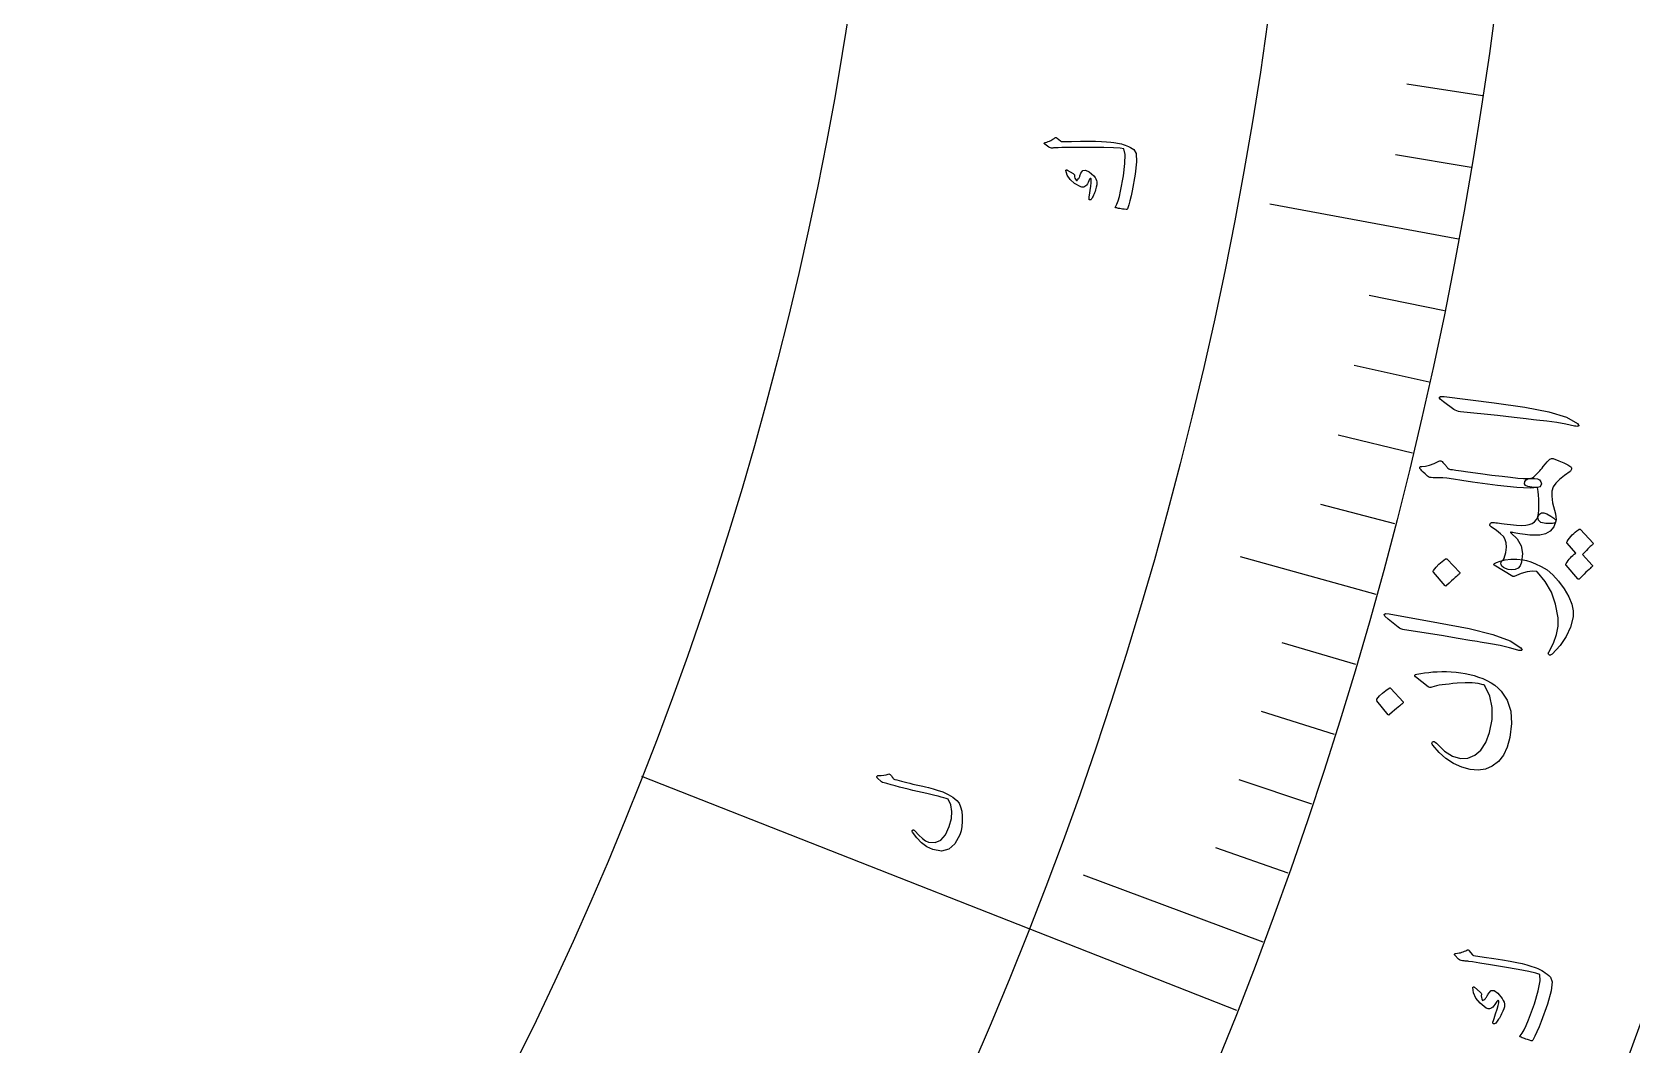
# Model space of a CAD drawing. Header units: millimetres. Extents: x -59 to 59, y -59 to 86.
# Drawn here: x 30.32 to 48.03, y -17.53 to -6.32 of the extents above; entities that cross this region are included whole.
import ezdxf

# ---------------------------------------------------------------- set-up
doc = ezdxf.new("R2010")
doc.units = ezdxf.units.MM
for name, color, linetype in [('CUT_OUTER', 1, 'Continuous'), ('ENGRAVE', 7, 'Continuous'), ('ENGRAVE_FINE', 8, 'Continuous'), ('TEXT', 5, 'Continuous')]:
    doc.layers.add(name, color=color, linetype=linetype)

msp = doc.modelspace()

# ---------------------------------------------------------------- linework, layer by layer
at = {"layer": 'CUT_OUTER'}
msp.add_arc((0, -0.0003), 58.9997, 179.811218, 0.16335, dxfattribs=at)
at = {"layer": 'ENGRAVE'}
for points in [[(46.107, -8.6154), (44.0191, -8.2253)], [(45.1959, -12.5464), (43.695, -12.1297)], [(43.6562, -17.1528), (37.0666, -14.5637)], [(43.9462, -16.3954), (41.9562, -15.653)]]:
    msp.add_lwpolyline(points, dxfattribs=at)
for radius in [57.82, 57.82, 56.2713, 53.395, 53.395, 51.1235, 46.905, 46.905, 44.427, 39.825, 39.825]:
    msp.add_circle((0, 0), radius, dxfattribs=at)
at = {"layer": 'ENGRAVE_FINE'}
for points in [[(46.3757, -7.0267), (45.5357, -6.8994)], [(46.2482, -7.822), (45.4105, -7.6803)], [(45.9521, -9.4067), (45.1197, -9.2363)], [(45.7835, -10.1957), (44.9542, -10.011)], [(45.6012, -10.9822), (44.7752, -10.7832)], [(45.4053, -11.7658), (44.5829, -11.5527)], [(44.9729, -13.3237), (44.1583, -13.0824)], [(44.7363, -14.0975), (43.926, -13.8421)], [(44.4864, -14.8675), (43.6806, -14.5982)], [(44.223, -15.6336), (43.4219, -15.3504)]]:
    msp.add_lwpolyline(points, dxfattribs=at)
at = {"layer": 'TEXT'}
for points in [[(41.5375, -7.5441), (41.5528, -7.5394), (41.5675, -7.5342), (41.5815, -7.5286), (41.5948, -7.5225), (41.6075, -7.5159), (41.6195, -7.5087), (41.6309, -7.5008), (41.6416, -7.4924), (41.6473, -7.4894), (41.6533, -7.4892), (41.6597, -7.4916), (41.6665, -7.4969), (41.7016, -7.5272), (41.7055, -7.5302), (41.7088, -7.5325), (41.7116, -7.534), (41.7138, -7.5347), (41.824, -7.5326), (41.9234, -7.5313), (42.0121, -7.5309), (42.09, -7.5313), (42.1572, -7.5327), (42.2134, -7.5352), (42.2586, -7.5387), (42.2929, -7.5433), (42.3572, -7.5548), (42.3774, -7.5596), (42.3974, -7.5653), (42.4174, -7.5721), (42.4373, -7.5799), (42.4571, -7.5888), (42.4767, -7.5988), (42.4962, -7.6101), (42.5156, -7.6224), (42.5396, -7.6677), (42.5447, -7.759), (42.5309, -7.8962), (42.4976, -8.0793), (42.4848, -8.136), (42.4714, -8.1882), (42.4574, -8.2358), (42.4429, -8.2789), (42.4404, -8.2826), (42.4373, -8.285), (42.4336, -8.286), (42.4293, -8.2858), (42.4091, -8.2831), (42.3907, -8.2805), (42.3741, -8.278), (42.3594, -8.2755), (42.3464, -8.2732), (42.3349, -8.2709), (42.3249, -8.2687), (42.3164, -8.2665), (42.3117, -8.2649), (42.3093, -8.2627), (42.3093, -8.2597), (42.3116, -8.256), (42.3268, -8.2272), (42.3413, -8.189), (42.3549, -8.1414), (42.3678, -8.0846), (42.4, -7.9135), (42.4167, -7.7781), (42.4181, -7.6785), (42.4047, -7.6148), (42.3647, -7.6077), (42.2907, -7.6027), (42.1827, -7.5999), (42.0406, -7.5991), (41.8982, -7.5993), (41.7904, -7.5997), (41.7172, -7.6005), (41.6786, -7.6017), (41.668, -7.6024), (41.6581, -7.603), (41.6488, -7.6035), (41.6403, -7.604), (41.6325, -7.6045), (41.6255, -7.605), (41.6194, -7.6055), (41.6142, -7.6059), (41.6029, -7.6062), (41.5924, -7.6046), (41.5828, -7.6012), (41.574, -7.5959), (41.5287, -7.5624), (41.5257, -7.5598), (41.5239, -7.5572), (41.5233, -7.5547), (41.5238, -7.5522), (41.5261, -7.5495), (41.5291, -7.5472), (41.5329, -7.5454), (41.5375, -7.5441)], [(41.762, -7.8537), (41.7628, -7.8514), (41.7642, -7.8495), (41.7661, -7.848), (41.7687, -7.847), (41.7709, -7.8469), (41.7731, -7.8471), (41.7754, -7.8477), (41.7779, -7.8487), (41.8422, -7.8889), (41.8486, -7.8936), (41.8533, -7.8981), (41.8564, -7.9024), (41.8578, -7.9067), (41.8594, -7.9238), (41.8629, -7.9388), (41.8683, -7.9517), (41.8757, -7.9624), (41.8801, -7.9651), (41.8856, -7.9637), (41.8923, -7.958), (41.9001, -7.9482), (41.904, -7.9415), (41.9078, -7.9344), (41.9115, -7.9271), (41.915, -7.9195), (41.9185, -7.9115), (41.9218, -7.9031), (41.9251, -7.8943), (41.9283, -7.885), (41.9483, -7.8546), (41.9787, -7.8494), (42.0194, -7.8693), (42.0705, -7.9144), (42.085, -7.9318), (42.0957, -7.9482), (42.1027, -7.9635), (42.106, -7.9779), (42.1063, -7.9929), (42.1037, -8.0132), (42.0982, -8.0387), (42.0899, -8.0694), (42.0853, -8.085), (42.0804, -8.0996), (42.0751, -8.1134), (42.0695, -8.1263), (42.0638, -8.1383), (42.0582, -8.1494), (42.0528, -8.1598), (42.0476, -8.1693), (42.0428, -8.1749), (42.038, -8.1786), (42.0329, -8.1804), (42.0278, -8.1804), (42.0228, -8.1785), (42.0196, -8.1754), (42.0182, -8.1709), (42.0185, -8.165), (42.0208, -8.1467), (42.0238, -8.1259), (42.0273, -8.1027), (42.0315, -8.0771), (42.0392, -8.0293), (42.0434, -7.9916), (42.0441, -7.9641), (42.0414, -7.9467), (42.0402, -7.9443), (42.0384, -7.9428), (42.0359, -7.9421), (42.0327, -7.9424), (42.0306, -7.9432), (42.0285, -7.945), (42.0264, -7.9478), (42.0242, -7.9516), (42.0079, -7.9876), (42.0003, -8.0025), (41.9918, -8.0148), (41.9825, -8.0247), (41.9723, -8.032), (41.9609, -8.0376), (41.9497, -8.0401), (41.9388, -8.0395), (41.9282, -8.0357), (41.8588, -7.9978), (41.808, -7.9549), (41.7757, -7.9069), (41.762, -7.8537)], [(45.941, -10.4153), (45.9048, -10.3854), (45.8942, -10.3656), (45.9092, -10.3558), (45.9497, -10.356), (46.5023, -10.4278), (46.8414, -10.4722), (47.1084, -10.5248), (47.3033, -10.586), (47.426, -10.656), (47.4351, -10.6658), (47.4395, -10.6736), (47.439, -10.6795), (47.4338, -10.6835), (47.4264, -10.6859), (47.4173, -10.6868), (47.4066, -10.6861), (47.3942, -10.6839), (47.2985, -10.6624), (47.196, -10.6439), (47.0867, -10.6286), (46.9706, -10.6163), (46.9404, -10.6125), (46.8587, -10.6031), (46.7254, -10.5881), (46.5405, -10.5673), (46.1299, -10.5243), (46.1084, -10.5205), (46.089, -10.5149), (46.0718, -10.5076), (46.0568, -10.4985)], [(46.2109, -11.1889), (46.3529, -11.2087), (46.4793, -11.2256), (46.5902, -11.2395), (46.6854, -11.2504), (46.7648, -11.2583), (46.8284, -11.2633), (46.8761, -11.2653), (46.908, -11.2644), (46.9493, -11.2618), (46.9819, -11.267), (47.0055, -11.2799), (47.0203, -11.3007), (47.0259, -11.3232), (47.0216, -11.3413), (47.0077, -11.3551), (46.984, -11.3644), (46.9008, -11.3707), (46.7532, -11.3626), (46.5411, -11.3402), (46.2647, -11.3032), (46.1463, -11.2851), (46.0516, -11.2712), (45.9806, -11.2617), (45.9334, -11.2566), (45.8264, -11.2555), (45.8077, -11.2542), (45.7913, -11.2509), (45.7772, -11.2455), (45.7653, -11.2382), (45.7382, -11.212), (45.7172, -11.1917), (45.7024, -11.1771), (45.6938, -11.1683), (45.682, -11.1518), (45.6792, -11.1397), (45.6856, -11.1322), (45.701, -11.1291), (45.7432, -11.127), (45.7891, -11.1169), (45.8386, -11.0989), (45.8918, -11.0728), (45.9022, -11.0682), (45.9118, -11.0674), (45.9204, -11.0703), (45.9281, -11.077), (45.937, -11.0869), (45.9453, -11.0963), (45.953, -11.1051), (45.9601, -11.1133), (45.9666, -11.121), (45.9725, -11.128), (45.9779, -11.1345), (45.9826, -11.1405), (45.991, -11.1494), (45.9998, -11.1561), (46.0092, -11.1607), (46.0191, -11.1631), (46.0414, -11.1655), (46.0808, -11.1706), (46.1373, -11.1784), (46.2109, -11.1889)], [(46.8403, -11.3227), (46.8444, -11.2963), (46.8559, -11.2775), (46.8749, -11.2663), (46.9013, -11.2628), (46.9143, -11.2614), (46.9281, -11.2558), (46.9425, -11.246), (46.9576, -11.232), (46.966, -11.2229), (46.9753, -11.2129), (46.9856, -11.2019), (46.9968, -11.19), (47.0086, -11.1771), (47.0209, -11.1631), (47.0336, -11.148), (47.0467, -11.1318), (47.0711, -11.1017), (47.0913, -11.0782), (47.1074, -11.0612), (47.1192, -11.0509), (47.1291, -11.0443), (47.1385, -11.0408), (47.1474, -11.0404), (47.156, -11.0431), (47.2197, -11.0678), (47.2738, -11.0912), (47.3183, -11.1132), (47.3533, -11.1339), (47.3574, -11.1381), (47.3598, -11.1437), (47.3603, -11.1505), (47.3591, -11.1588), (47.3563, -11.1688), (47.3531, -11.1767), (47.3496, -11.1825), (47.3457, -11.1861), (47.2807, -11.23), (47.2278, -11.2732), (47.187, -11.3156), (47.1582, -11.3573), (47.1431, -11.4029), (47.1401, -11.4608), (47.1492, -11.5311), (47.1703, -11.6138), (47.1808, -11.6538), (47.187, -11.6879), (47.1888, -11.7158), (47.1863, -11.7377), (47.1819, -11.7475), (47.1744, -11.7548), (47.1638, -11.7595), (47.15, -11.7616), (47.0739, -11.7617), (47.0217, -11.7495), (46.9932, -11.7251), (46.9885, -11.6885), (46.9932, -11.6517), (46.9965, -11.6137), (46.9983, -11.5745), (46.9986, -11.534), (46.9973, -11.4925), (46.9942, -11.4499), (46.9892, -11.4063), (46.9824, -11.3617), (46.9199, -11.3603), (46.8754, -11.3533), (46.8489, -11.3408), (46.8403, -11.3227)], [(46.4578, -11.7653), (46.4641, -11.7566), (46.4731, -11.7512), (46.4847, -11.749), (46.499, -11.7502), (46.5089, -11.7513), (46.5226, -11.7529), (46.54, -11.7551), (46.5613, -11.7578), (46.5863, -11.761), (46.6148, -11.7646), (46.6468, -11.7687), (46.6824, -11.7732), (46.7505, -11.781), (46.8082, -11.7839), (46.8554, -11.7817), (46.8923, -11.7746), (46.9228, -11.7622), (46.949, -11.7437), (46.9709, -11.7191), (46.9885, -11.6885), (47.0063, -11.6602), (47.0284, -11.6451), (47.0549, -11.643), (47.0857, -11.654), (47.1324, -11.6796), (47.1649, -11.7018), (47.183, -11.7204), (47.1868, -11.7355), (47.1624, -11.7984), (47.1244, -11.8452), (47.0729, -11.8759), (47.0078, -11.8905), (46.9883, -11.8914), (46.9675, -11.8918), (46.9456, -11.8917), (46.9224, -11.8912), (46.898, -11.8899), (46.8722, -11.8875), (46.8451, -11.8841), (46.8167, -11.8796), (46.7891, -11.8749), (46.7646, -11.8708), (46.7431, -11.8673), (46.7247, -11.8645), (46.7097, -11.8622), (46.6983, -11.8604), (46.6906, -11.8591), (46.6866, -11.8583), (46.6847, -11.8579), (46.6834, -11.8581), (46.6828, -11.8586), (46.6827, -11.8596), (46.6834, -11.8611), (46.685, -11.8631), (46.6875, -11.8657), (46.6909, -11.8687), (46.7588, -11.9332), (46.8008, -12.0085), (46.8167, -12.0945), (46.8067, -12.1913), (46.7919, -12.2297), (46.7681, -12.2563), (46.7353, -12.2712), (46.6937, -12.2743), (46.658, -12.2693), (46.6287, -12.2608), (46.606, -12.2487), (46.5898, -12.233), (46.58, -12.2164), (46.5764, -12.2014), (46.5792, -12.1881), (46.5882, -12.1764), (46.5989, -12.1671), (46.6069, -12.1585), (46.6125, -12.1508), (46.6155, -12.1438), (46.6341, -12.081), (46.6416, -12.0249), (46.6379, -11.9756), (46.6231, -11.9331), (46.6052, -11.906), (46.5738, -11.8745), (46.5288, -11.8387), (46.4704, -11.7987), (46.4612, -11.7919), (46.456, -11.784), (46.4549, -11.7752), (46.4578, -11.7653)], [(47.3097, -11.981), (47.3076, -11.9776), (47.307, -11.9733), (47.3077, -11.9681), (47.3098, -11.9622), (47.3234, -11.9423), (47.3377, -11.9234), (47.3526, -11.9053), (47.3681, -11.8882), (47.3845, -11.8718), (47.4018, -11.8561), (47.4202, -11.8411), (47.4395, -11.8267), (47.4449, -11.8244), (47.4501, -11.824), (47.4551, -11.8257), (47.4599, -11.8294), (47.6, -11.9784), (47.6014, -11.9819), (47.6003, -11.9863), (47.5967, -11.9914), (47.5905, -11.9975), (47.5852, -12.0013), (47.5777, -12.0079), (47.5678, -12.0171), (47.5557, -12.0291), (47.5411, -12.0438), (47.5238, -12.0614), (47.5039, -12.0819), (47.4814, -12.1053), (47.5891, -12.2233), (47.5921, -12.2282), (47.5918, -12.2335), (47.5881, -12.2391), (47.5812, -12.2451), (47.5752, -12.2502), (47.5661, -12.2585), (47.5538, -12.2697), (47.5384, -12.2841), (47.5198, -12.3018), (47.4979, -12.323), (47.4727, -12.3479), (47.4442, -12.3764), (47.44, -12.379), (47.4364, -12.3797), (47.4332, -12.3784), (47.4305, -12.3752), (47.2988, -12.2246), (47.2968, -12.2211), (47.2961, -12.2168), (47.2969, -12.2116), (47.299, -12.2056), (47.3098, -12.1886), (47.3213, -12.1723), (47.3337, -12.1568), (47.3469, -12.1421), (47.3608, -12.1282), (47.3752, -12.115), (47.3902, -12.1025), (47.4057, -12.0907)], [(45.8312, -12.3012), (45.8292, -12.2978), (45.8286, -12.2936), (45.8293, -12.2886), (45.8315, -12.2828), (45.8599, -12.2455), (45.8915, -12.2117), (45.9262, -12.1812), (45.9641, -12.1542), (45.9694, -12.1519), (45.9742, -12.1516), (45.9785, -12.1532), (45.9822, -12.1566), (46.1216, -12.3025), (46.1245, -12.3074), (46.1242, -12.3125), (46.1205, -12.3179), (46.1136, -12.3236), (46.1076, -12.3285), (46.0985, -12.3364), (46.0862, -12.3472), (46.0708, -12.3609), (46.0522, -12.3778), (46.0303, -12.3981), (46.0051, -12.4219), (45.9766, -12.4492), (45.9722, -12.4526), (45.9683, -12.4539), (45.965, -12.453), (45.9623, -12.4499)], [(47.1447, -13.2063), (47.1382, -13.212), (47.132, -13.2159), (47.126, -13.2181), (47.1201, -13.2185), (47.1156, -13.2177), (47.1115, -13.2155), (47.1078, -13.212), (47.1045, -13.207), (47.103, -13.2024), (47.1032, -13.1971), (47.105, -13.191), (47.1085, -13.1843), (47.1601, -13.0872), (47.1943, -12.9915), (47.2112, -12.8973), (47.2108, -12.8047), (47.1837, -12.6546), (47.1364, -12.5204), (47.0691, -12.4024), (46.9818, -12.3005), (46.98, -12.299), (46.9785, -12.2976), (46.9772, -12.2964), (46.9761, -12.2955), (46.9752, -12.2947), (46.9741, -12.2941), (46.9731, -12.2936), (46.972, -12.2933), (46.9261, -12.2887), (46.8694, -12.2964), (46.8018, -12.3161), (46.7235, -12.3479), (46.7189, -12.3486), (46.7151, -12.3486), (46.712, -12.348), (46.7098, -12.3466), (46.5031, -12.2242), (46.4966, -12.2151), (46.5054, -12.2044), (46.5295, -12.1922), (46.569, -12.1784), (46.627, -12.1639), (46.6888, -12.1565), (46.7543, -12.1561), (46.8235, -12.1627), (46.8616, -12.1704), (46.9077, -12.1852), (46.962, -12.2071), (47.0244, -12.2362), (47.0892, -12.2759), (47.1531, -12.3306), (47.2159, -12.4002), (47.2776, -12.4849), (47.3291, -12.5724), (47.3629, -12.6533), (47.3791, -12.7276), (47.3776, -12.7951), (47.3493, -12.9076), (47.301, -13.0137), (47.2328, -13.1133), (47.1447, -13.2063)], [(45.3289, -12.8195), (45.2944, -12.7878), (45.2848, -12.7674), (45.3003, -12.7584), (45.3408, -12.7608), (45.8889, -12.8615), (46.2251, -12.9237), (46.489, -12.9903), (46.6804, -13.0616), (46.7992, -13.138), (46.8078, -13.1483), (46.8117, -13.1564), (46.811, -13.1622), (46.8055, -13.1659), (46.798, -13.1679), (46.789, -13.1683), (46.7783, -13.1671), (46.766, -13.1642), (46.6716, -13.1377), (46.5702, -13.1138), (46.4619, -13.0928), (46.3466, -13.0744), (46.3166, -13.069), (46.2355, -13.0554), (46.1031, -13.0333), (45.9196, -13.0029), (45.5119, -12.9382), (45.4906, -12.9333), (45.4715, -12.9268), (45.4548, -12.9185), (45.4402, -12.9086)], [(45.6484, -13.428), (45.6904, -13.4208), (45.7338, -13.4146), (45.7787, -13.4093), (45.8251, -13.4051), (45.8731, -13.4022), (45.923, -13.401), (45.9748, -13.4014), (46.0284, -13.4036), (46.0813, -13.4074), (46.1331, -13.4135), (46.1838, -13.4219), (46.2334, -13.4326), (46.282, -13.4457), (46.3298, -13.4612), (46.3767, -13.4791), (46.4227, -13.4995), (46.4699, -13.5247), (46.5122, -13.5527), (46.5495, -13.5835), (46.5819, -13.617), (46.6482, -13.7183), (46.6864, -13.8376), (46.6962, -13.9747), (46.6775, -14.1296), (46.6478, -14.2367), (46.6053, -14.3255), (46.5503, -14.396), (46.4827, -14.4481), (46.4068, -14.4794), (46.3255, -14.4918), (46.2388, -14.4854), (46.1467, -14.4603), (46.0541, -14.4178), (45.9696, -14.3627), (45.8931, -14.2952), (45.8246, -14.2152), (45.8175, -14.2037), (45.8146, -14.1939), (45.816, -14.1856), (45.8216, -14.1789), (45.8306, -14.1739), (45.8406, -14.1748), (45.8519, -14.1817), (45.8642, -14.1945), (45.9548, -14.2811), (46.0433, -14.3376), (46.1295, -14.3639), (46.2137, -14.3598), (46.29, -14.3279), (46.3554, -14.2695), (46.4098, -14.1848), (46.4531, -14.0735), (46.4812, -13.9318), (46.4818, -13.7984), (46.4552, -13.6734), (46.4012, -13.5571), (46.3989, -13.5543), (46.3951, -13.5517), (46.3898, -13.5493), (46.3829, -13.547), (46.3275, -13.5342), (46.2607, -13.5272), (46.1824, -13.526), (46.0928, -13.5304), (46.0471, -13.5344), (46.0045, -13.5386), (45.9649, -13.5431), (45.9283, -13.5478), (45.8948, -13.553), (45.8645, -13.5589), (45.8374, -13.5654), (45.8136, -13.5725), (45.8013, -13.5756), (45.7906, -13.5762), (45.7815, -13.5744), (45.7741, -13.5702), (45.6324, -13.4582), (45.6248, -13.4494), (45.625, -13.4414), (45.6328, -13.4343), (45.6484, -13.428)], [(45.2049, -13.7255), (45.203, -13.7221), (45.2025, -13.7178), (45.2034, -13.7129), (45.2057, -13.7072), (45.2353, -13.6711), (45.2679, -13.6385), (45.3036, -13.6093), (45.3423, -13.5836), (45.3477, -13.5816), (45.3524, -13.5815), (45.3567, -13.5832), (45.3603, -13.5867), (45.495, -13.7366), (45.4978, -13.7415), (45.4973, -13.7466), (45.4935, -13.7519), (45.4864, -13.7573), (45.4802, -13.762), (45.4708, -13.7695), (45.4582, -13.7799), (45.4424, -13.793), (45.4233, -13.8092), (45.4008, -13.8287), (45.3749, -13.8515), (45.3456, -13.8777), (45.341, -13.881), (45.3371, -13.8821), (45.3339, -13.8811), (45.3313, -13.878)], [(39.6748, -14.5761), (39.6717, -14.5726), (39.67, -14.5688), (39.6696, -14.5648), (39.6705, -14.5606), (39.6727, -14.5569), (39.676, -14.5543), (39.6806, -14.5528), (39.6863, -14.5525), (39.7192, -14.5515), (39.7484, -14.5484), (39.7741, -14.543), (39.7961, -14.5354), (39.8037, -14.5336), (39.8111, -14.535), (39.8185, -14.5397), (39.8257, -14.5476), (39.8289, -14.5522), (39.832, -14.5566), (39.835, -14.5607), (39.8379, -14.5647), (39.8406, -14.5684), (39.8431, -14.5718), (39.8453, -14.575), (39.8472, -14.5779), (39.8509, -14.5829), (39.8558, -14.5873), (39.862, -14.5912), (39.8695, -14.5945), (39.8917, -14.6009), (39.916, -14.6076), (39.9424, -14.6145), (39.9709, -14.6217), (40.0016, -14.6293), (40.0343, -14.6372), (40.069, -14.6455), (40.1059, -14.6542), (40.1428, -14.6624), (40.1775, -14.6703), (40.2098, -14.678), (40.2398, -14.6855), (40.2676, -14.6927), (40.2934, -14.6995), (40.317, -14.7061), (40.3385, -14.7123), (40.4013, -14.7333), (40.4584, -14.7599), (40.5097, -14.792), (40.5552, -14.8298), (40.5793, -14.8592), (40.5974, -14.8976), (40.6094, -14.9451), (40.6155, -15.0017), (40.6159, -15.0609), (40.6116, -15.1148), (40.6026, -15.1634), (40.589, -15.2067), (40.5346, -15.3074), (40.4661, -15.3682), (40.3838, -15.3892), (40.2878, -15.3705), (40.2227, -15.3394), (40.1637, -15.2968), (40.1106, -15.2426), (40.0634, -15.177), (40.061, -15.1724), (40.06, -15.1682), (40.0605, -15.1644), (40.0624, -15.161), (40.0653, -15.1576), (40.0684, -15.1554), (40.0716, -15.1543), (40.0749, -15.1543), (40.0794, -15.1552), (40.0835, -15.1569), (40.0871, -15.1595), (40.0901, -15.1629), (40.135, -15.2125), (40.175, -15.2502), (40.21, -15.2759), (40.2402, -15.2895), (40.3146, -15.294), (40.3782, -15.2665), (40.4308, -15.2071), (40.4722, -15.1157), (40.4946, -15.0278), (40.5, -14.9481), (40.4886, -14.8766), (40.4604, -14.8136), (40.4382, -14.8066), (40.412, -14.7989), (40.3819, -14.7906), (40.3479, -14.7816), (40.3099, -14.7721), (40.2677, -14.762), (40.2214, -14.7513), (40.1709, -14.7401), (40.119, -14.7279), (40.0681, -14.7157), (40.018, -14.7035), (39.9689, -14.6912), (39.9206, -14.6788), (39.8733, -14.6663), (39.827, -14.6535), (39.7817, -14.6406), (39.7373, -14.6299), (39.7326, -14.6278), (39.7283, -14.6255), (39.7245, -14.6228), (39.7212, -14.6197)], [(46.0799, -16.5212), (46.0974, -16.5189), (46.1143, -16.5159), (46.1305, -16.5124), (46.146, -16.5082), (46.161, -16.5033), (46.1753, -16.4976), (46.1891, -16.4911), (46.2022, -16.4838), (46.2089, -16.4816), (46.2155, -16.4824), (46.222, -16.4863), (46.2284, -16.4932), (46.2611, -16.5324), (46.2647, -16.5364), (46.2679, -16.5395), (46.2706, -16.5416), (46.2729, -16.5428), (46.3929, -16.5604), (46.501, -16.5769), (46.5973, -16.5924), (46.6818, -16.607), (46.7544, -16.6206), (46.8149, -16.6334), (46.8634, -16.6454), (46.8998, -16.6566), (46.9675, -16.6806), (46.9885, -16.6894), (47.0092, -16.6993), (47.0297, -16.7103), (47.0499, -16.7223), (47.0697, -16.7355), (47.0892, -16.7499), (47.1084, -16.7656), (47.1272, -16.7826), (47.145, -16.836), (47.1342, -16.936), (47.0945, -17.0824), (47.0254, -17.275), (47.0013, -17.3342), (46.9774, -17.3884), (46.9537, -17.4376), (46.9302, -17.4817), (46.9268, -17.4853), (46.9231, -17.4873), (46.9189, -17.4878), (46.9143, -17.4868), (46.8928, -17.4802), (46.8733, -17.474), (46.8557, -17.4683), (46.8402, -17.4631), (46.8265, -17.4582), (46.8144, -17.4536), (46.8039, -17.4494), (46.7951, -17.4455), (46.7903, -17.443), (46.7881, -17.4401), (46.7887, -17.4369), (46.7919, -17.4333), (46.8135, -17.4047), (46.8361, -17.3659), (46.8594, -17.3168), (46.8836, -17.2574), (46.9493, -17.0775), (46.9918, -16.9336), (47.0113, -16.8258), (47.0082, -16.7542), (46.9661, -16.7393), (46.8867, -16.7207), (46.77, -16.6981), (46.616, -16.6716), (46.4614, -16.6461), (46.3443, -16.6272), (46.2647, -16.6148), (46.2227, -16.6092), (46.211, -16.608), (46.2002, -16.6069), (46.19, -16.6058), (46.1806, -16.6049), (46.1721, -16.604), (46.1645, -16.6033), (46.1578, -16.6027), (46.152, -16.6022), (46.1397, -16.6005), (46.1286, -16.5969), (46.1188, -16.5914), (46.1102, -16.5841), (46.0671, -16.5395), (46.0643, -16.5362), (46.0628, -16.533), (46.0626, -16.5302), (46.0636, -16.5276), (46.0665, -16.525), (46.0702, -16.5231), (46.0747, -16.5218), (46.0799, -16.5212)], [(46.2677, -16.8979), (46.269, -16.8955), (46.2708, -16.8936), (46.2732, -16.8924), (46.2762, -16.8917), (46.2786, -16.892), (46.2809, -16.8927), (46.2834, -16.8938), (46.2859, -16.8953), (46.3484, -16.9505), (46.3545, -16.9567), (46.3588, -16.9625), (46.3614, -16.9677), (46.3621, -16.9726), (46.3608, -16.9915), (46.3619, -17.0084), (46.3655, -17.0234), (46.3715, -17.0363), (46.3758, -17.0401), (46.3821, -17.0395), (46.3903, -17.0345), (46.4005, -17.0253), (46.406, -17.0187), (46.4114, -17.0117), (46.4167, -17.0044), (46.4219, -16.9968), (46.4271, -16.9888), (46.4323, -16.9802), (46.4374, -16.9712), (46.4426, -16.9617), (46.4697, -16.9324), (46.5037, -16.9321), (46.5443, -16.9611), (46.5916, -17.0193), (46.6041, -17.0408), (46.6128, -17.0604), (46.6177, -17.0784), (46.6187, -17.0945), (46.6163, -17.1109), (46.6098, -17.1325), (46.5993, -17.1591), (46.5848, -17.1909), (46.577, -17.207), (46.569, -17.2221), (46.5608, -17.2361), (46.5524, -17.249), (46.544, -17.261), (46.536, -17.2721), (46.5282, -17.2824), (46.5208, -17.2918), (46.5147, -17.297), (46.5087, -17.3002), (46.503, -17.3012), (46.4974, -17.3002), (46.4923, -17.2974), (46.4894, -17.2934), (46.4887, -17.2882), (46.4901, -17.282), (46.4959, -17.2624), (46.5028, -17.2404), (46.5108, -17.2158), (46.52, -17.1888), (46.5369, -17.1383), (46.5483, -17.0982), (46.554, -17.0684), (46.5542, -17.0491), (46.5533, -17.0463), (46.5516, -17.0443), (46.549, -17.0431), (46.5455, -17.0428), (46.5431, -17.0433), (46.5405, -17.0448), (46.5377, -17.0475), (46.5346, -17.0512), (46.5105, -17.0874), (46.4995, -17.1022), (46.4881, -17.1141), (46.4762, -17.1231), (46.4638, -17.1292), (46.4504, -17.1333), (46.4379, -17.134), (46.4261, -17.1313), (46.4153, -17.1253), (46.3468, -17.0718), (46.2994, -17.016), (46.273, -16.9581), (46.2677, -16.8979)]]:
    msp.add_lwpolyline(points, close=True, dxfattribs=at)

doc.saveas('drawing.dxf')
